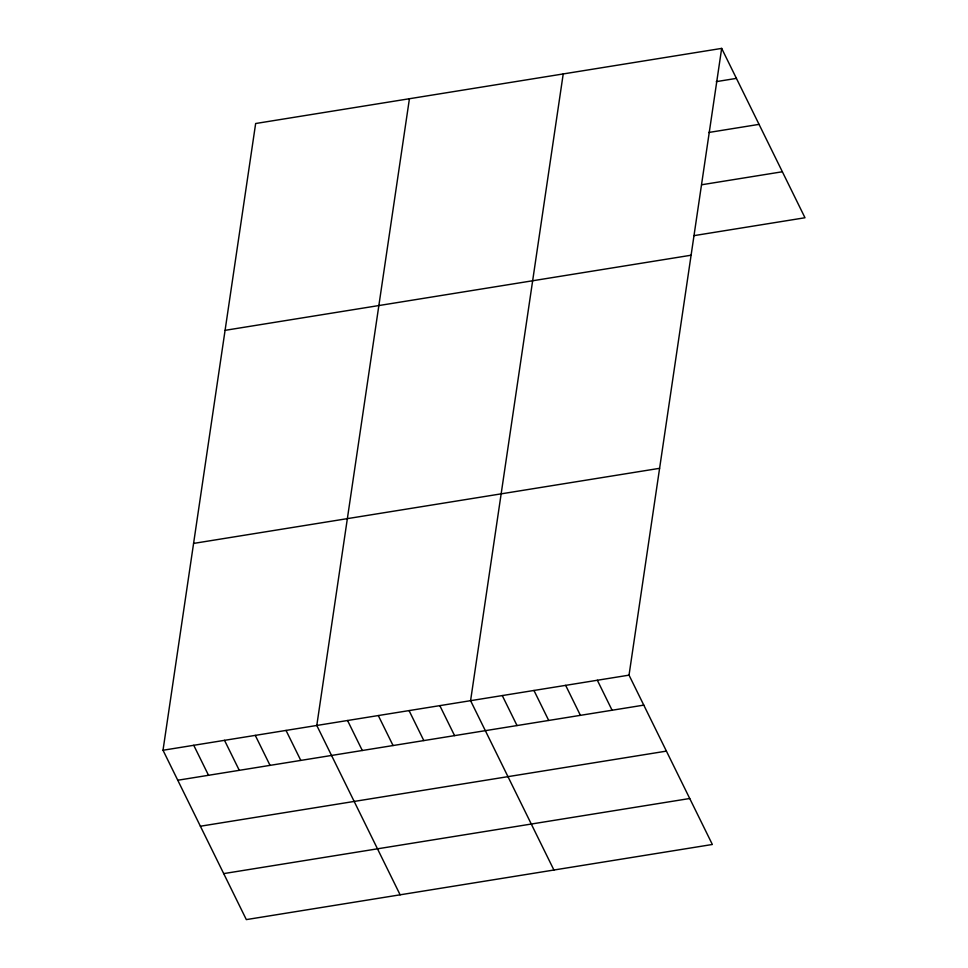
<?xml version="1.0" encoding="UTF-8"?>
<svg xmlns="http://www.w3.org/2000/svg" width="968" height="968" viewBox="0 0 968 968"><rect width="100%" height="100%" fill="white"/><g stroke="black" fill="none" stroke-linecap="round" stroke-linejoin="round"><path stroke-width="1.45" d="M721.668 48.4L629.031 675.144L712.351 844.483L246.332 919.6L163.011 750.248L255.649 123.517L721.668 48.4L804.989 217.752L694.08 235.623M409.428 98.724L316.79 725.468L400.123 894.819M563.219 73.943L470.581 700.675L553.914 870.026M716.26 81.639L736.418 78.384M708.636 132.495L759.045 124.376M701.703 184.755L782.362 171.759M225.072 330.342L691.091 255.225M193.576 543.423L659.595 468.318M163.011 750.248L629.031 675.144M177.761 780.244L643.78 705.127M200.388 826.224L666.408 751.12M223.705 873.608L689.724 798.503M597.341 680.25L612.091 710.234M565.651 685.356L580.401 715.34M533.961 690.462L548.711 720.446M502.271 695.568L517.021 725.552M439.823 705.636L454.573 735.62M409.065 710.597L423.815 740.58M378.306 715.558L393.056 745.541M347.548 720.507L362.298 750.49M286.032 730.429L300.794 760.412M255.274 735.377L270.036 765.361M224.516 740.338L239.278 770.322M193.757 745.3L208.519 775.283"/></g></svg>
